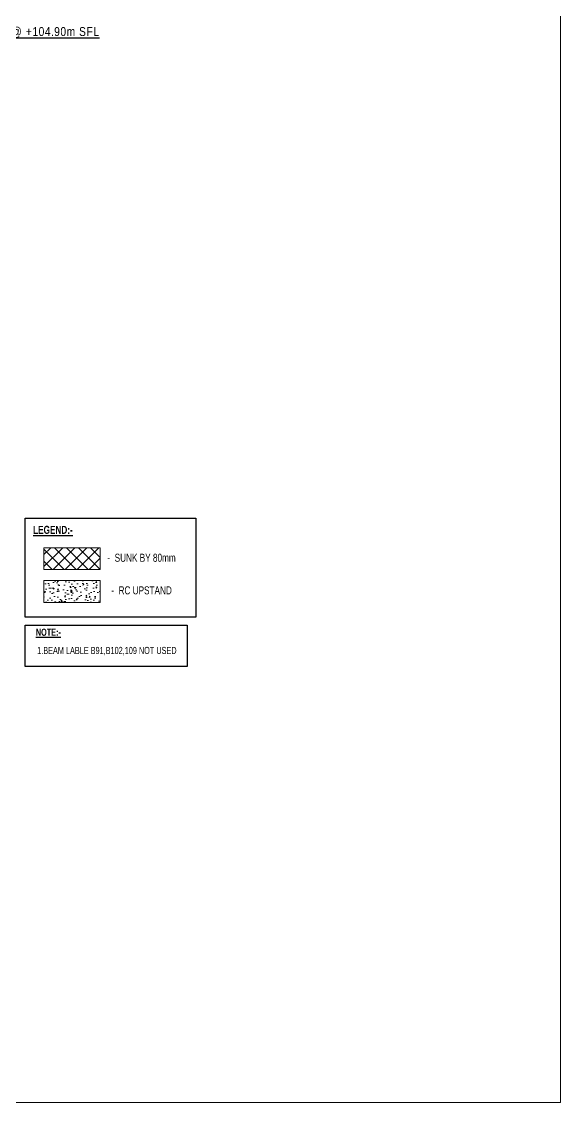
# Model space of a CAD drawing. Header units: millimetres. Extents: x 20 to 37377, y -2 to 80215.
# Drawn here: x 22225 to 37377, y -2 to 30382 of the extents above; entities that cross this region are included whole.
import ezdxf

# ---------------------------------------------------------------- set-up
doc = ezdxf.new("R2010")
doc.units = ezdxf.units.MM
for name, color, linetype in [('COLUMN  HATCH', 253, 'Continuous'), ('sub title', 22, 'Continuous'), ('TOILET SUNK BY80', 240, 'Continuous')]:
    doc.layers.add(name, color=color, linetype=linetype)
for name, color, linetype, lineweight in [('Column outline', 7, 'Continuous', 0), ('S - COL HATCH', 9, 'Continuous', 5), ('STR-Stair', 1, 'Continuous', 13)]:
    doc.layers.add(name, color=color, linetype=linetype, lineweight=lineweight)
doc.styles.add('SD', font='ARIALNB.TTF')

# ---------------------------------------------------------------- blocks, each defined once
blk = doc.blocks.new('gf roof layout')
at = {"layer": 'sub title', "insert": (-75303, -2576936), "char_height": 250, "width": 9253.71, "attachment_point": 2, "style": 'SD'}
blk.add_mtext('{\\fArial Narrow|b0|i0|c0|p34;\\T1.1;\\LGROUND FLOOR ROOF FRAMING LAYOUT @ +104.90m SFL}', dxfattribs=at)

msp = doc.modelspace()

# ---------------------------------------------------------------- hatches: boundary and pattern name
at = {"layer": 'S - COL HATCH', "linetype": 'ByBlock'}
h = msp.add_hatch(dxfattribs=at)
h.set_pattern_fill('AR-CONC', color=6, scale=2, angle=45)
h.set_pattern_definition([(95, (28575.62, 2234682), (280.1893, 235.10676), [38.1, -419.1]), (40, (28575.62, 2234682), (-320.036906, 220.35346), [30.48, -335.28117]), (145.451445, (28598.97, 2234701.6), (-39.847595, 455.460204), [32.38002, -356.18049]), (91.1842, (28503.8, 2234753.84), (442.82049, 323.90683), [57.15, -628.65]), (141.635558, (28540.7, 2234780.83), (-14.17323, 685.65353), [48.57005, -534.27122]), (36.18415, (28503.8, 2234753.84), (-14.17323, 685.65353), [45.71993, -502.91946]), (66, (28557.66, 2234771.8), (359.03996, 69.7903), [38.1, -419.1]), (11, (28557.66, 2234771.8), (-173.07985, 347.882386), [30.48, -335.28]), (116.451445, (28587.58, 2234777.6), (185.960104, 417.672685), [32.38002, -356.179875]), (82.5, (28575.62, 2234682), (-115.210938, 123.946827), [0, -331.216, 0, -340.36, 0, -336.55]), (52.5, (28575.62, 2234682), (-47.179455, 236.174), [0, -194.056, 0, -323.596, 0, -128.27]), (12.5, (28495.52, 2234601.89), (199.855726, 183.652391), [0, -127, 0, -396.24, 0, -525.78]), (2.5, (28459.6, 2234565.97), (173.52781, 245.444786), [0, -165.1, 0, -263.144, 0, -373.38])])
h.paths.add_polyline_path([(22853.1, 14666.7), (22853.1, 14055.8), (24434.3, 14055.8), (24434.3, 14666.7)])
at = {"layer": 'TOILET SUNK BY80'}
h = msp.add_hatch(dxfattribs=at)
h.set_pattern_fill('ANSI37', color=256, scale=75, style=0)
h.set_pattern_definition([(45, (-54524.34, 12444.1), (-168.3798, 168.3798), []), (135, (-54524.34, 12444.1), (-168.3798, -168.3798), [])])
h.paths.add_polyline_path([(22853.1, 15591.9), (24434.3, 15591.9), (24434.3, 14980.9), (22853.1, 14980.9)])

# ---------------------------------------------------------------- linework, layer by layer
at = {"layer": 'COLUMN  HATCH', "color": 1}
for points in [[(22328.5, 16425.6), (27128.8, 16425.6), (27128.8, 13636.8), (22328.5, 13636.8)], [(22320.5, 13415.7), (26881.2, 13415.7), (26881.2, 12254.2), (22320.5, 12254.2)]]:
    msp.add_lwpolyline(points, close=True, dxfattribs=at)
at = {"layer": 'Column outline'}
for points in [[(22853.1, 15591.9), (24434.3, 15591.9), (24434.3, 14980.9), (22853.1, 14980.9)], [(22853.1, 14666.7), (24434.3, 14666.7), (24434.3, 14055.8), (22853.1, 14055.8)]]:
    msp.add_lwpolyline(points, close=True, dxfattribs=at)
at = {"layer": 'STR-Stair', "linetype": 'ByBlock', "elevation": -0.7}
msp.add_lwpolyline([(20.4, 78441.8), (37377.2, 78441.8), (37377.2, -2.3), (20.4, -2.3)], close=True, dxfattribs=at)

# ---------------------------------------------------------------- block references
at = {"color": 1}
msp.add_blockref('gf roof layout', (95208.7, 2607163.6), dxfattribs=at)

# ---------------------------------------------------------------- texts
at = {"layer": 'sub title', "attachment_point": 2, "line_spacing_factor": 0.923077, "style": 'SD'}
for s, insert, char_height, width in [('{\\fSwis721 LtCn BT|b1|i0|c0|p34;\\L\\C4;LEGEND:-}', (23104.9, 16206), 225, 18596.495), ('{\\fSwis721 LtCn BT|b0|i0|c0|p34;\\C4;-  SUNK BY 80mm}', (25597.8, 15421.9), 225, 18596.495), ('{\\fSwis721 LtCn BT|b0|i0|c0|p34;\\C4;-  RC UPSTAND}', (25597.8, 14505.5), 225, 18596.495), ('{\\fSwis721 LtCn BT|b1|i0|c0|p34;\\L\\C4;NOTE:-}', (22978.4, 13315.3), 200, 1115.741), ('{\\fSwis721 LtCn BT|b0|i0|c0|p34;\\C4;1.BEAM LABLE B91,B102,109 NOT USED}', (24622.7, 12802.5), 200, 4262.119)]:
    msp.add_mtext(s, dxfattribs=dict(at, insert=insert, char_height=char_height, width=width))

doc.saveas('drawing.dxf')
